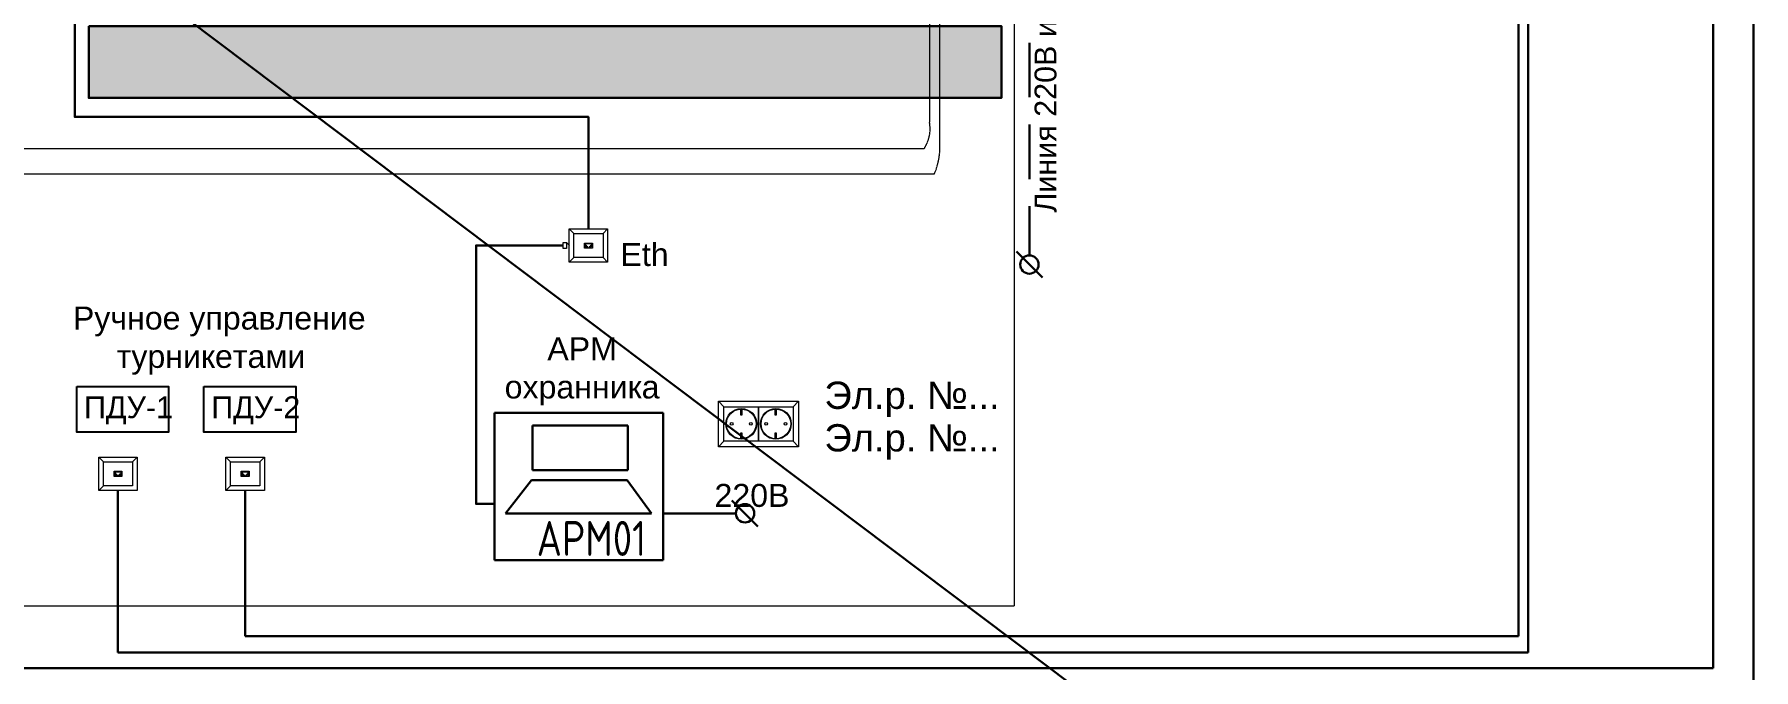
# Model space of a CAD drawing. Header units: millimetres. Extents: x -695119 to 412940, y -249585 to 622758.
# Drawn here: x -662910 to -647160, y 17638 to 23462 of the extents above; entities that cross this region are included whole.
import ezdxf
from ezdxf.enums import TextEntityAlignment as Align

# ---------------------------------------------------------------- set-up
doc = ezdxf.new("R2010")
doc.units = ezdxf.units.MM
for name, pattern in [('ACAD_ISO02W100', [15, 12, -3]), ('DASH', [0.75, 0.5, -0.25]), ('DASHED2', [9.525, 6.35, -3.175])]:
    doc.linetypes.add(name, pattern=pattern)
for name, color, linetype, lineweight in [('....ТЕКСТ', 7, 'Continuous', 15), ('_Схема', 5, 'Continuous', 30), ('PDF _Геометрия', 8, 'Continuous', 9), ('UTP', 5, 'Continuous', 30), ('ИСПП', 5, 'Continuous', 30)]:
    doc.layers.add(name, color=color, linetype=linetype, lineweight=lineweight)
for name, color, linetype in [('PDF _PDF _Оформление-Надписи', 7, 'Continuous'), ('PDF _Текст', 7, 'Continuous'), ('СОТ маркировкка', 7, 'Continuous')]:
    doc.layers.add(name, color=color, linetype=linetype)
doc.layers.add('PDF _Сплошная заливка', color=7, linetype='Continuous', true_color=0xffffff)
doc.styles.add('GOST', font='cs_gost2304.shx', dxfattribs={"height": 2.5})
doc.styles.add('PDF Arial', font='arial.ttf')

# ---------------------------------------------------------------- blocks, each defined once
blk = doc.blocks.new('АРМ')
at = {"ltscale": 100}
for p, q in [((280058, 33183), (281263, 33183)), ((280058, 32127), (280058, 33183)), ((281263, 33183), (281263, 32127)), ((280330, 33092), (281011, 33092)), ((280330, 32773), (280330, 33092)), ((281011, 33092), (281011, 32773)), ((281011, 32773), (280330, 32773)), ((280322, 32701), (280135, 32463)), ((280322, 32701), (281007, 32701)), ((281007, 32701), (281181, 32463)), ((280135, 32463), (281181, 32463)), ((281263, 32127), (280058, 32127))]:
    blk.add_line(p, q, dxfattribs=at)

msp = doc.modelspace()

# ---------------------------------------------------------------- linework, layer by layer
at = {"layer": '....ТЕКСТ', "linetype": 'ACAD_ISO02W100'}
msp.add_lwpolyline([(-670558.962, 32618.903), (-653933.779, 32618.903), (-653933.779, 18221.259), (-670558.962, 18221.259)], close=True, dxfattribs=at)
at = {"layer": '_Схема', "color": 5}
msp.add_line((-694358.022, 48344.326), (-643850.003, 10304.637), dxfattribs=at)
at = {"layer": '_Схема'}
for p, q in [((-647162.274, 33246.346), (-647162.274, 17396.469)), ((-647531.439, 17650.108), (-647531.439, 33072.589)), ((-649226.17, 17794.38), (-649226.17, 32834.064)), ((-649314.707, 17945.767), (-649314.707, 32707.269)), ((-662144.029, 19281.547), (-662144.029, 17794.38)), ((-660978.749, 19281.547), (-660978.749, 17945.767)), ((-660978.749, 17945.767), (-649314.707, 17945.767)), ((-680689.314, 17650.108), (-647531.439, 17650.108)), ((-662144.029, 17794.38), (-649226.17, 17794.38))]:
    msp.add_line(p, q, dxfattribs=at)
for points in [[(-660483.364, 31709.821), (-660483.364, 32570.227), (-662540.517, 32570.227), (-662540.517, 22705.629), (-657833.8, 22705.629), (-657833.8, 21678.757)], [(-658065.537, 21526.312), (-658863.463, 21526.312), (-658863.463, 19157.685), (-658693.315, 19157.685)]]:
    msp.add_lwpolyline(points, dxfattribs=at)
at = {"layer": 'PDF _PDF _Оформление-Надписи', "lineweight": 0}
for points in [[(-656642.816, 20100.47), (-655909.424, 20100.47), (-655909.424, 19682.103), (-656642.816, 19682.103)], [(-656592.812, 20048.799), (-656276.12, 20048.799), (-656276.12, 19732.107), (-656592.812, 19732.107)], [(-656276.12, 20048.799), (-655959.428, 20048.799), (-655959.428, 19732.107), (-656276.12, 19732.107)]]:
    msp.add_lwpolyline(points, close=True, dxfattribs=at)
for points in [[(-656642.816, 20100.47), (-656592.812, 20048.799)], [(-656429.465, 20025.464), (-656429.465, 19972.127), (-656439.466, 19972.127), (-656439.466, 20025.464)], [(-656112.773, 20025.464), (-656112.773, 19972.127), (-656122.774, 19972.127), (-656122.774, 20025.464)], [(-655959.428, 20048.799), (-655909.424, 20100.47)], [(-656642.816, 19682.103), (-656592.812, 19732.107)], [(-656439.466, 19755.443), (-656439.466, 19810.447), (-656429.465, 19810.447), (-656429.465, 19755.443)], [(-656124.441, 19755.443), (-656124.441, 19810.447), (-656112.773, 19810.447), (-656112.773, 19755.443)], [(-655959.428, 19732.107), (-655909.424, 19682.103)]]:
    msp.add_lwpolyline(points, dxfattribs=at)
for centre, radius in [((-656433.633, 19891.287), 140.845), ((-656433.633, 19891.287), 140.845), ((-656433.631, 19891.288), 135.843), ((-656116.941, 19891.287), 140.845), ((-656116.941, 19891.287), 140.845), ((-656116.939, 19891.288), 135.843), ((-656521.972, 19891.288), 12.5), ((-656345.291, 19891.288), 12.5), ((-656205.28, 19891.288), 12.5), ((-656028.599, 19891.288), 12.5)]:
    msp.add_circle(centre, radius, dxfattribs=at)
at = {"layer": 'PDF _Геометрия', "lineweight": 25}
for points in [[(-662411.132, 23538.24), (-654051.248, 23538.24), (-654051.248, 22878.929), (-662411.132, 22878.929)], [(-662522.369, 20235.164), (-661679.92, 20235.164), (-661679.92, 19814.956), (-662522.369, 19814.956)], [(-661357.089, 20235.164), (-660514.64, 20235.164), (-660514.64, 19814.956), (-661357.089, 19814.956)]]:
    msp.add_lwpolyline(points, close=True, dxfattribs=at)
at = {"layer": 'PDF _Геометрия', "lineweight": 30}
msp.add_lwpolyline([(-662411.132, 23538.24), (-654051.248, 23538.24), (-654051.248, 22878.929), (-662411.132, 22878.929)], close=True, dxfattribs=at)
at = {"layer": 'PDF _Геометрия', "color": 30, "lineweight": 30, "true_color": 0xf26621}
for points in [[(-653793.907, 23385.414), (-653793.907, 22885.872)], [(-653793.907, 22635), (-653793.907, 22135.457)], [(-653793.907, 21885.686), (-653793.907, 21435.929)], [(-653913.458, 21470.812), (-653675.371, 21232.725)]]:
    msp.add_lwpolyline(points, dxfattribs=at)
at = {"layer": 'PDF _Геометрия', "lineweight": 0}
for points in [[(-658009.486, 21678.757), (-657658.113, 21678.757), (-657658.113, 21373.952), (-658009.486, 21373.952)], [(-657967.152, 21636.423), (-657699.347, 21636.423), (-657699.347, 21416.286), (-657967.152, 21416.286)], [(-657804.166, 21500.954), (-657868.683, 21500.954), (-657868.683, 21548.537), (-657804.166, 21548.537)], [(-657804.166, 21500.954), (-657868.683, 21500.954), (-657868.683, 21548.537), (-657804.166, 21548.537)], [(-657836.932, 21544.304), (-657808.399, 21544.304), (-657808.399, 21522.121), (-657817.882, 21522.121), (-657817.882, 21512.553), (-657827.45, 21512.553), (-657827.45, 21503.071), (-657845.399, 21503.071), (-657845.399, 21512.553), (-657854.967, 21512.553), (-657854.967, 21522.121), (-657864.45, 21522.121), (-657864.45, 21544.304)], [(-657836.932, 21544.304), (-657808.399, 21544.304), (-657808.399, 21522.121), (-657817.882, 21522.121), (-657817.882, 21512.553), (-657827.45, 21512.553), (-657827.45, 21503.071), (-657845.399, 21503.071), (-657845.399, 21512.553), (-657854.967, 21512.553), (-657854.967, 21522.121), (-657864.45, 21522.121), (-657864.45, 21544.304)], [(-657797.816, 21500.954), (-657862.333, 21500.954), (-657862.333, 21548.537), (-657797.816, 21548.537)], [(-657797.816, 21500.954), (-657862.333, 21500.954), (-657862.333, 21548.537), (-657797.816, 21548.537)], [(-657829.566, 21544.304), (-657802.049, 21544.304), (-657802.049, 21522.121), (-657811.532, 21522.121), (-657811.532, 21512.553), (-657821.099, 21512.553), (-657821.099, 21503.071), (-657839.049, 21503.071), (-657839.049, 21512.553), (-657848.617, 21512.553), (-657848.617, 21522.121), (-657858.099, 21522.121), (-657858.099, 21544.304)], [(-657829.566, 21544.304), (-657802.049, 21544.304), (-657802.049, 21522.121), (-657811.532, 21522.121), (-657811.532, 21512.553), (-657821.099, 21512.553), (-657821.099, 21503.071), (-657839.049, 21503.071), (-657839.049, 21512.553), (-657848.617, 21512.553), (-657848.617, 21522.121), (-657858.099, 21522.121), (-657858.099, 21544.304)], [(-662320.266, 19586.352), (-661967.792, 19586.352), (-661967.792, 19281.547), (-662320.266, 19281.547)], [(-662277.932, 19544.018), (-662010.126, 19544.018), (-662010.126, 19323.881), (-662277.932, 19323.881)], [(-661154.986, 19586.352), (-660802.512, 19586.352), (-660802.512, 19281.547), (-661154.986, 19281.547)], [(-661112.652, 19544.018), (-660844.846, 19544.018), (-660844.846, 19323.881), (-661112.652, 19323.881)], [(-662114.945, 19408.549), (-662179.463, 19408.549), (-662179.463, 19456.175), (-662114.945, 19456.175)], [(-662114.945, 19408.549), (-662179.463, 19408.549), (-662179.463, 19456.175), (-662114.945, 19456.175)], [(-662146.696, 19451.941), (-662119.179, 19451.941), (-662119.179, 19429.716), (-662128.662, 19429.716), (-662128.662, 19420.191), (-662138.229, 19420.191), (-662138.229, 19411.724), (-662156.179, 19411.724), (-662156.179, 19420.191), (-662165.746, 19420.191), (-662165.746, 19429.716), (-662175.229, 19429.716), (-662175.229, 19451.941)], [(-662146.696, 19451.941), (-662119.179, 19451.941), (-662119.179, 19429.716), (-662128.662, 19429.716), (-662128.662, 19420.191), (-662138.229, 19420.191), (-662138.229, 19411.724), (-662156.179, 19411.724), (-662156.179, 19420.191), (-662165.746, 19420.191), (-662165.746, 19429.716), (-662175.229, 19429.716), (-662175.229, 19451.941)], [(-662107.495, 19408.549), (-662172.096, 19408.549), (-662172.096, 19456.175), (-662107.495, 19456.175)], [(-662107.495, 19408.549), (-662172.096, 19408.549), (-662172.096, 19456.175), (-662107.495, 19456.175)], [(-662140.346, 19451.941), (-662111.728, 19451.941), (-662111.728, 19429.716), (-662121.296, 19429.716), (-662121.296, 19420.191), (-662131.879, 19420.191), (-662131.879, 19411.724), (-662148.813, 19411.724), (-662148.813, 19420.191), (-662158.296, 19420.191), (-662158.296, 19429.716), (-662167.863, 19429.716), (-662167.863, 19451.941)], [(-662140.346, 19451.941), (-662111.728, 19451.941), (-662111.728, 19429.716), (-662121.296, 19429.716), (-662121.296, 19420.191), (-662131.879, 19420.191), (-662131.879, 19411.724), (-662148.813, 19411.724), (-662148.813, 19420.191), (-662158.296, 19420.191), (-662158.296, 19429.716), (-662167.863, 19429.716), (-662167.863, 19451.941)], [(-660949.665, 19408.549), (-661014.183, 19408.549), (-661014.183, 19456.175), (-660949.665, 19456.175)], [(-660949.665, 19408.549), (-661014.183, 19408.549), (-661014.183, 19456.175), (-660949.665, 19456.175)], [(-660981.416, 19451.941), (-660953.899, 19451.941), (-660953.899, 19429.716), (-660963.382, 19429.716), (-660963.382, 19420.191), (-660972.949, 19420.191), (-660972.949, 19411.724), (-660990.899, 19411.724), (-660990.899, 19420.191), (-661000.466, 19420.191), (-661000.466, 19429.716), (-661009.949, 19429.716), (-661009.949, 19451.941)], [(-660981.416, 19451.941), (-660953.899, 19451.941), (-660953.899, 19429.716), (-660963.382, 19429.716), (-660963.382, 19420.191), (-660972.949, 19420.191), (-660972.949, 19411.724), (-660990.899, 19411.724), (-660990.899, 19420.191), (-661000.466, 19420.191), (-661000.466, 19429.716), (-661009.949, 19429.716), (-661009.949, 19451.941)], [(-660942.215, 19408.549), (-661006.816, 19408.549), (-661006.816, 19456.175), (-660942.215, 19456.175)], [(-660942.215, 19408.549), (-661006.816, 19408.549), (-661006.816, 19456.175), (-660942.215, 19456.175)], [(-660975.066, 19451.941), (-660946.448, 19451.941), (-660946.448, 19429.716), (-660956.016, 19429.716), (-660956.016, 19420.191), (-660966.599, 19420.191), (-660966.599, 19411.724), (-660983.533, 19411.724), (-660983.533, 19420.191), (-660993.016, 19420.191), (-660993.016, 19429.716), (-661002.583, 19429.716), (-661002.583, 19451.941)], [(-660975.066, 19451.941), (-660946.448, 19451.941), (-660946.448, 19429.716), (-660956.016, 19429.716), (-660956.016, 19420.191), (-660966.599, 19420.191), (-660966.599, 19411.724), (-660983.533, 19411.724), (-660983.533, 19420.191), (-660993.016, 19420.191), (-660993.016, 19429.716), (-661002.583, 19429.716), (-661002.583, 19451.941)]]:
    msp.add_lwpolyline(points, close=True, dxfattribs=at)
for points in [[(-657967.152, 21636.423), (-658009.486, 21678.757)], [(-657699.347, 21636.423), (-657658.113, 21678.757)], [(-657967.152, 21416.286), (-658009.486, 21373.952)], [(-657699.347, 21416.286), (-657658.113, 21373.952)], [(-662277.932, 19544.018), (-662320.266, 19586.352)], [(-662010.126, 19544.018), (-661967.792, 19586.352)], [(-661112.652, 19544.018), (-661154.986, 19586.352)], [(-660844.846, 19544.018), (-660802.512, 19586.352)], [(-662277.932, 19323.881), (-662320.266, 19281.547)], [(-661112.652, 19323.881), (-661154.986, 19281.547)]]:
    msp.add_lwpolyline(points, dxfattribs=at)
at = {"layer": 'PDF _Геометрия', "color": 5, "lineweight": 0}
msp.add_lwpolyline([(-658065.537, 21497.737), (-658065.537, 21554.888), (-658033.786, 21554.888), (-658033.786, 21497.737)], close=True, dxfattribs=at)
msp.add_lwpolyline([(-658008.386, 21526.354), (-658033.786, 21554.888)], dxfattribs=at)
at = {"layer": 'PDF _Геометрия', "lineweight": 30}
for points in [[(-656484.358, 19070.934), (-657151.12, 19070.934)], [(-656519.326, 19189.47), (-656281.154, 18951.341)]]:
    msp.add_lwpolyline(points, dxfattribs=at)
at = {"layer": 'PDF _Геометрия', "color": 30, "lineweight": 30, "true_color": 0xf26621}
msp.add_circle((-653794.32, 21351.873), 84.067, dxfattribs=at)
at = {"layer": 'PDF _Геометрия', "lineweight": 30}
msp.add_circle((-656399.168, 19071.456), 84.146, dxfattribs=at)
at = {"layer": 'PDF _Сплошная заливка', "transparency": 33554559}
for points in [[(-654783.628, 23538.24), (-662411.132, 23538.24), (-654783.628, 22878.929)], [(-662411.132, 23538.24), (-654783.628, 22878.929), (-662411.132, 22878.929)], [(-654051.248, 23538.24), (-654783.628, 23538.24), (-654051.248, 22878.929)], [(-654783.628, 23538.24), (-654051.248, 22878.929), (-654783.628, 22878.929)]]:
    msp.add_solid(points, dxfattribs=at)
at = {"layer": 'UTP', "color": 1, "linetype": 'DASH', "lineweight": 0, "ltscale": 10}
for points in [[(-654709.988, 27439.536), (-654709.988, 22657.613, -0.198712078), (-654759.988, 22412.918), (-671599.027, 22412.918, -0.151274615), (-671712.461, 22641.759), (-671712.461, 28901.759)], [(-673641.681, 27852.263), (-672237.393, 27852.263, -0.056190705), (-671880.834, 27801.909), (-671880.834, 22429.128, 0.355738415), (-671698.279, 22183.309), (-654664.511, 22183.606, 0.113755233), (-654614.512, 22468.084), (-654614.512, 27535.011)]]:
    msp.add_lwpolyline(points, format="xyb", dxfattribs=at)

# ---------------------------------------------------------------- block references
at = {"layer": 'ИСПП', "linetype": 'DASHED2', "xscale": 1.28, "yscale": 1.28, "zscale": 1.28}
msp.add_blockref('АРМ', (-1017167.613, -22481.82), dxfattribs=at)

# ---------------------------------------------------------------- texts
at = {"layer": 'PDF _Текст', "insert": (-653488.942, 21827.491), "char_height": 200, "attachment_point": 7, "rotation": 90, "style": 'PDF Arial'}
msp.add_mtext('Линия 220В из ЩР', dxfattribs=at)
at = {"layer": 'PDF _Текст', "attachment_point": 7, "style": 'PDF Arial'}
for s, insert, char_height in [('Eth', (-657540.611, 21335.801), 210.4784), ('Ручное управление', (-662556.922, 20692.322), 210.47841), ('\\pi-307.46215;АРМ\\P\\pi-698.26858;охранника', (-657903.228, 20060.487), 210.47841), ('турникетами', (-662155.806, 20340.949), 210.47841), ('ПДУ-1', (-662455.098, 19885.473), 200), ('ПДУ-2', (-661289.818, 19885.473), 200), ('220В', (-656679.112, 19127.018), 210.4784)]:
    msp.add_mtext(s, dxfattribs=dict(at, insert=insert, char_height=char_height))
at = {"layer": 'PDF _Текст', "color": 0, "lineweight": 15, "char_height": 250, "attachment_point": 7, "style": 'PDF Arial'}
for insert in [(-655672.738, 19952.932), (-655672.738, 19562.901)]:
    msp.add_mtext('Эл.р. №...', dxfattribs=dict(at, insert=insert))
at = {"layer": 'СОТ маркировкка', "lineweight": 15, "ltscale": 5, "style": 'GOST'}
msp.add_text('АРМ01', height=320, dxfattribs=at).set_placement((-657305.022, 18584.898), align=Align.BOTTOM_RIGHT)

doc.saveas('drawing.dxf')
